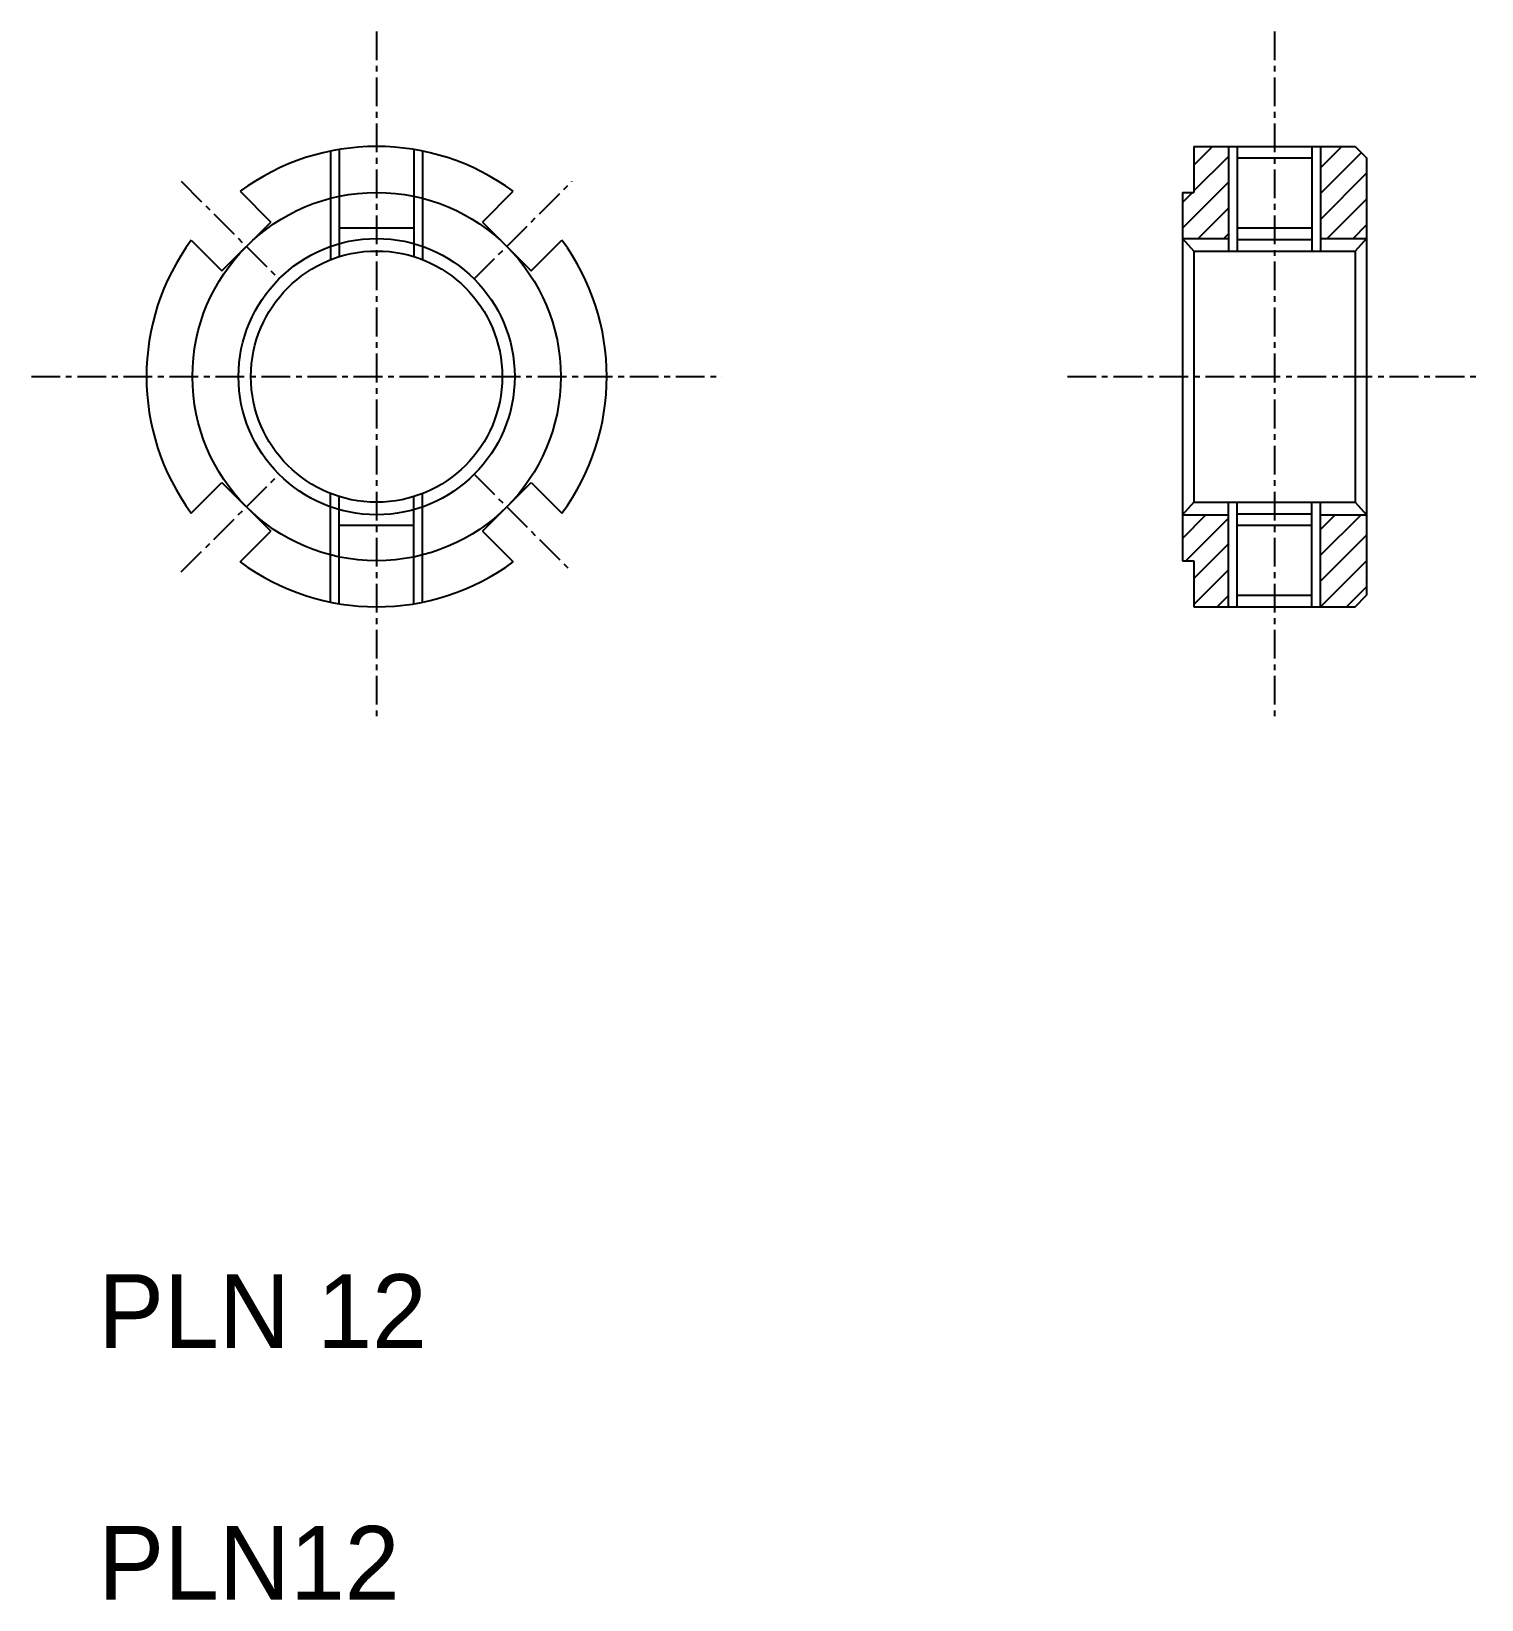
# Model space of a CAD drawing. Extents: x 116 to 179, y 78.6 to 146.7.
import ezdxf

# ---------------------------------------------------------------- set-up
doc = ezdxf.new("R2010")
doc.units = 0
doc.linetypes.add('CENTER', pattern=[2, 1.25, -0.25, 0.25, -0.25])
doc.linetypes.add('DASHED', pattern=[19.05, 12.7, -6.35])
doc.layers.get('0').update_dxf_attribs({"linetype": 'CONTINUOUS'})
doc.layers.add('CENTER', color=1, linetype='CENTER')

msp = doc.modelspace()

# ---------------------------------------------------------------- linework, layer by layer
at = {"color": 3, "linetype": 'DASHED'}
for p, q in [((129.026, 141.48), (129.026, 136.761)), ((129.405, 141.55), (129.405, 136.894)), ((132.647, 141.55), (132.647, 136.894)), ((133.026, 141.48), (133.026, 136.761)), ((129.405, 138.14), (132.647, 138.14)), ((129.026, 121.884), (129.026, 126.603)), ((129.405, 121.814), (129.405, 126.47)), ((132.647, 121.814), (132.647, 126.47)), ((133.026, 121.884), (133.026, 126.603)), ((129.405, 125.223), (132.647, 125.223))]:
    msp.add_line(p, q, dxfattribs=at)
for p, q in [((166.537, 141.682), (173.537, 141.682)), ((166.537, 141.682), (166.537, 139.682)), ((168.416, 141.682), (168.416, 137.14)), ((168.416, 141.182), (171.658, 141.182)), ((171.658, 141.682), (171.658, 137.14)), ((173.537, 141.682), (174.037, 141.182)), ((174.037, 141.182), (174.037, 122.182)), ((125.095, 139.734), (126.429, 138.399)), ((135.622, 138.399), (136.956, 139.734)), ((166.037, 139.682), (166.037, 123.682)), ((166.037, 139.682), (166.537, 139.682)), ((124.308, 136.278), (126.429, 138.399)), ((135.622, 138.399), (137.743, 136.278)), ((166.037, 137.682), (166.537, 137.14)), ((168.416, 138.14), (171.658, 138.14)), ((168.416, 137.64), (171.658, 137.64)), ((174.037, 137.682), (173.537, 137.14)), ((122.974, 137.612), (124.308, 136.278)), ((137.743, 136.278), (139.077, 137.612)), ((166.537, 137.14), (173.537, 137.14)), ((166.037, 135.682), (166.037, 135.682)), ((166.037, 131.682), (166.037, 131.682)), ((122.974, 125.751), (124.308, 127.086)), ((124.308, 127.086), (126.429, 124.964)), ((135.622, 124.964), (137.743, 127.086)), ((137.743, 127.086), (139.077, 125.751)), ((166.537, 126.223), (166.037, 125.682)), ((166.537, 126.223), (173.537, 126.223)), ((168.416, 121.682), (168.416, 126.223)), ((171.658, 121.682), (171.658, 126.223)), ((173.537, 126.223), (174.037, 125.682)), ((168.416, 125.723), (171.658, 125.723)), ((125.095, 123.63), (126.429, 124.964)), ((135.622, 124.964), (136.956, 123.63)), ((168.416, 125.223), (171.658, 125.223)), ((166.037, 123.682), (166.537, 123.682)), ((166.537, 123.682), (166.537, 121.682)), ((168.416, 122.182), (171.658, 122.182)), ((173.537, 121.682), (174.037, 122.182)), ((166.537, 121.682), (173.537, 121.682))]:
    msp.add_line(p, q)
at = {"color": 3}
for p, q in [((166.537, 140.873), (167.346, 141.682)), ((166.537, 139.75), (168.037, 141.25)), ((168.037, 141.682), (168.037, 137.14)), ((172.037, 140.76), (172.959, 141.682)), ((172.037, 141.682), (172.037, 137.14)), ((172.037, 139.638), (173.809, 141.41)), ((172.037, 138.515), (174.037, 140.515)), ((166.037, 138.128), (168.037, 140.128)), ((166.037, 139.25), (166.469, 139.682)), ((166.714, 137.682), (168.037, 139.005)), ((172.326, 137.682), (174.037, 139.393)), ((166.037, 137.682), (168.037, 137.682)), ((167.836, 137.682), (168.037, 137.883)), ((172.037, 137.682), (174.037, 137.682)), ((173.449, 137.682), (174.037, 138.27)), ((166.537, 137.14), (166.537, 126.223)), ((173.537, 137.14), (173.537, 126.223)), ((168.037, 121.682), (168.037, 126.223)), ((172.037, 121.682), (172.037, 126.223)), ((166.037, 125.682), (168.037, 125.682)), ((166.037, 124.657), (167.061, 125.682)), ((166.184, 123.682), (168.037, 125.535)), ((172.037, 123.922), (173.797, 125.682)), ((172.037, 125.682), (174.037, 125.682)), ((172.037, 125.045), (172.674, 125.682)), ((172.037, 122.8), (174.037, 124.8)), ((166.537, 122.912), (168.037, 124.412)), ((172.042, 121.682), (174.037, 123.677)), ((166.537, 121.79), (168.037, 123.29)), ((167.552, 121.682), (168.037, 122.167)), ((173.164, 121.682), (174.037, 122.555))]:
    msp.add_line(p, q, dxfattribs=at)
for radius in [8, 5.458]:
    msp.add_circle((131.026, 131.682), radius)
msp.add_circle((131.026, 131.682), 6, dxfattribs=at)
for start, end in [(53.62693, 126.37307), (143.62693, 216.37307), (323.62693, 36.37307), (233.62693, 306.37307)]:
    msp.add_arc((131.026, 131.682), 10, start, end)
at = {"layer": 'CENTER', "color": 1, "linetype": 'CENTER'}
for p, q in [((131.026, 146.682), (131.026, 116.682)), ((170.037, 146.682), (170.037, 116.682)), ((122.54, 140.167), (126.783, 135.924)), ((135.268, 135.924), (139.511, 140.167)), ((116.026, 131.682), (146.026, 131.682)), ((161.037, 131.682), (179.037, 131.682)), ((122.54, 123.197), (126.783, 127.439)), ((135.268, 127.439), (139.511, 123.197))]:
    msp.add_line(p, q, dxfattribs=at)

# ---------------------------------------------------------------- texts
for s, p in [('PLN 12', (118.935, 89.487)), ('PLN12', (118.939, 78.551))]:
    msp.add_text(s, height=3.2).set_placement(p)

doc.saveas('drawing.dxf')
